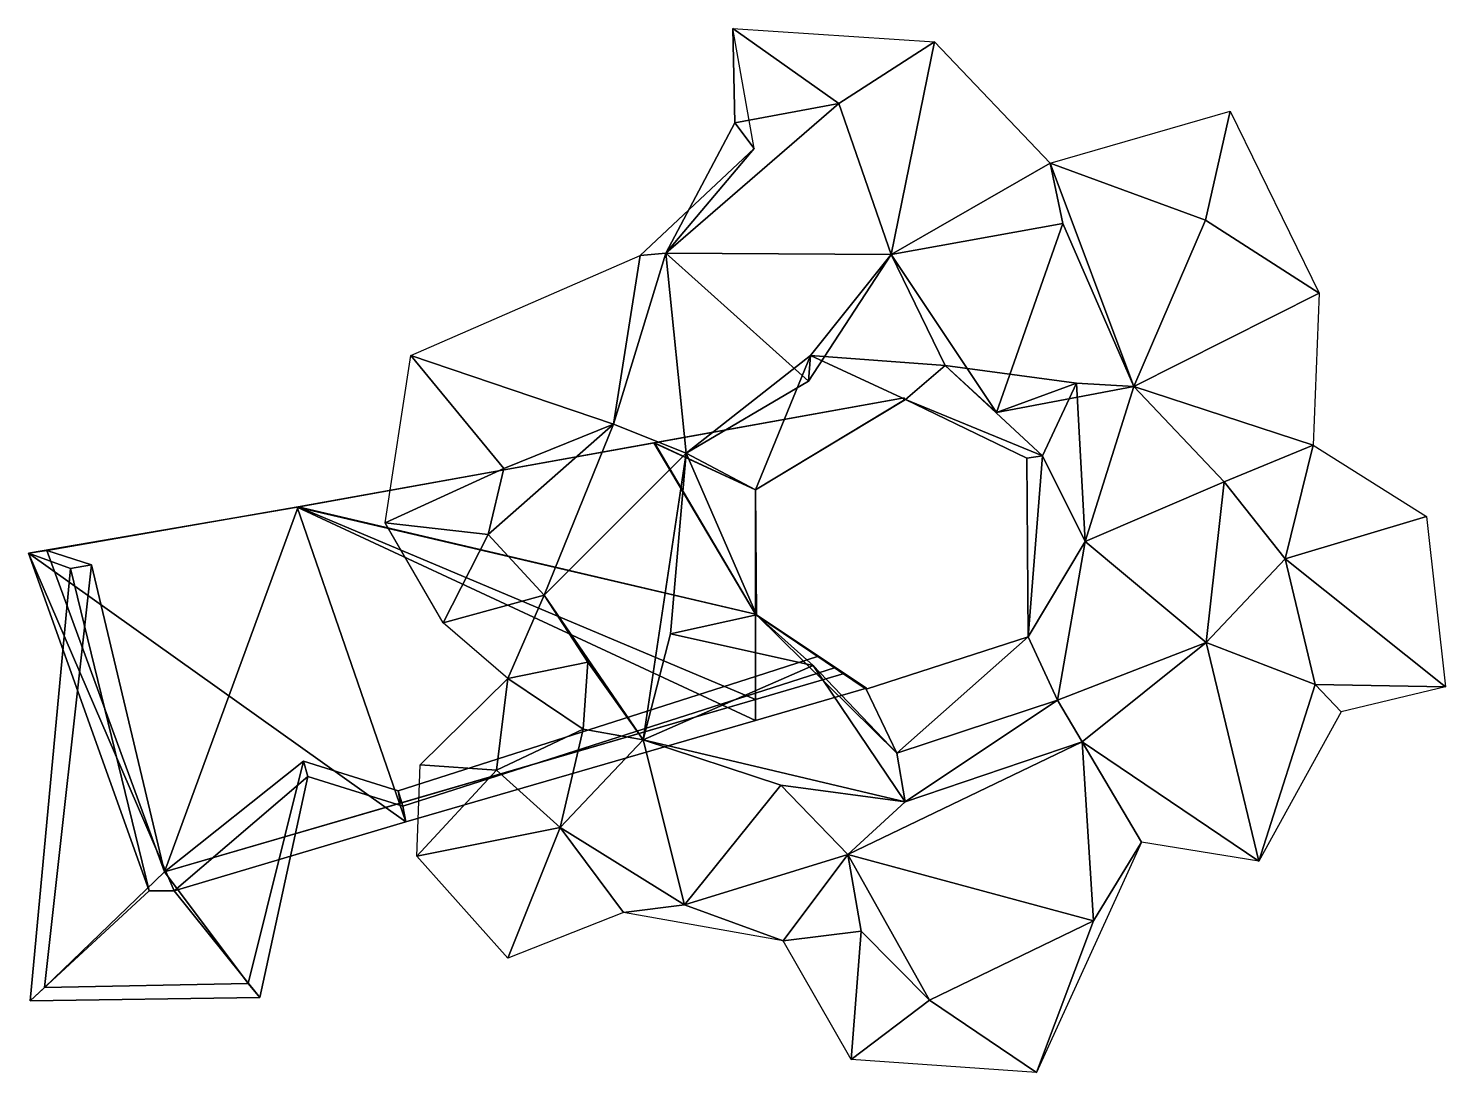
# Model space of a CAD drawing. Header units: millimetres. Extents: x -5141 to -1620, y -3194 to -601.
import ezdxf

# ---------------------------------------------------------------- set-up
doc = ezdxf.new("R2010")
doc.units = ezdxf.units.MM
doc.layers.get('0').update_dxf_attribs({"true_color": 0xc7c7c7})
doc.layers.add('сеть', color=7, linetype='Continuous', true_color=0xc7c7c7)

msp = doc.modelspace()

# ---------------------------------------------------------------- linework, layer by layer
at = {"color": 0}
for points in [[(-3587.342704365858, -1630.284682328072, 924.6775750715651), (-2965.375729754116, -1518.344573962348, 924.6775750715651), (-2965.375729754116, -1518.344573962348, 883.9451859549049), (-3585.317769616375, -1629.983241765304, 883.9451859549049)], [(-3334.977411048595, -1746.828689301322, 924.6775750715651), (-2966.470114378699, -1525.32407281526, 924.6775750715651), (-2965.375729754116, -1518.344573962348, 924.6775750715651), (-3587.342704365858, -1630.284682328072, 924.6775750715651)], [(-3585.317769616375, -1629.983241765304, 883.9451859549049), (-2965.375729754116, -1518.344573962348, 883.9451859549049), (-2966.590690603805, -1525.396418550325, 883.9451859549049), (-3334.977411048595, -1746.828689301322, 883.9451859549049)], [(-2966.590690603805, -1525.396418550325, 883.9451859549049), (-2966.470114378699, -1525.32407281526, 924.6775750715651), (-3334.977411048595, -1746.828689301322, 924.6775750715651), (-3334.977411048595, -1746.828689301322, 883.9451859549049)], [(-2965.375729754116, -1518.344573962348, 924.6775750715651), (-2966.470114378699, -1525.32407281526, 924.6775750715651), (-2966.590690603805, -1525.396418550325, 883.9451859549049), (-2965.375729754116, -1518.344573962348, 883.9451859549049)], [(-3585.317769616375, -1629.983241765304, 883.9451859549049), (-4470.954618023427, -1789.468047355479, 883.9451859549049), (-4473.034992975381, -1789.689435249206, 924.6775750715651), (-3587.342704365858, -1630.284682328072, 924.6775750715651)], [(-4473.034992975381, -1789.689435249206, 924.6775750715651), (-3334.977659659368, -2056.005273505997, 924.6775750715651), (-3587.342704365858, -1630.284682328072, 924.6775750715651)], [(-3585.317769616375, -1629.983241765304, 883.9451859549049), (-3334.977659659368, -2056.005273505997, 883.9451859549049), (-4470.954618023427, -1789.468047355479, 883.9451859549049)], [(-3334.977411048595, -1746.828689301322, 924.6775750715651), (-3587.342704365858, -1630.284682328072, 924.6775750715651), (-3334.977659659368, -2056.005273505997, 924.6775750715651)], [(-3334.977659659368, -2056.005273505997, 883.9451859549049), (-3585.317769616375, -1629.983241765304, 883.9451859549049), (-3334.977411048595, -1746.828689301322, 883.9451859549049)], [(-3334.977659659368, -2056.005273505997, 883.9451859549049), (-3334.977411048595, -1746.828689301322, 883.9451859549049), (-3334.977411048595, -1746.828689301322, 924.6775750715651), (-3334.977659659368, -2056.005273505997, 924.6775750715651)], [(-5141.231140904035, -1904.333807302776, 924.6775750715651), (-4473.034992975381, -1789.689435249206, 924.6775750715651), (-4470.954618023427, -1789.468047355479, 883.9451859549049), (-5095.222236732369, -1897.758425262053, 883.9451859549049)], [(-5141.231140904035, -1904.333807302776, 924.6775750715651), (-4203.533953489571, -2571.329040890437, 924.6775750715651), (-4473.034992975381, -1789.689435249206, 924.6775750715651)], [(-4802.772931195518, -2695.52628191256, 883.9451859549049), (-5095.222236732369, -1897.758425262053, 883.9451859549049), (-4470.954618023427, -1789.468047355479, 883.9451859549049)], [(-4470.954618023427, -1789.468047355479, 883.9451859549049), (-3334.977908270142, -2267.755397686265, 883.9451859549049), (-4802.772931195518, -2695.52628191256, 883.9451859549049)], [(-4203.533953489571, -2571.329040890437, 924.6775750715651), (-3334.977908270142, -2319.674277163602, 924.6775750715651), (-4473.034992975381, -1789.689435249206, 924.6775750715651)], [(-3334.977659659368, -2056.005273505997, 924.6775750715651), (-4473.034992975381, -1789.689435249206, 924.6775750715651), (-3334.977908270142, -2319.674277163602, 924.6775750715651)], [(-3334.977908270142, -2267.755397686265, 883.9451859549049), (-4470.954618023427, -1789.468047355479, 883.9451859549049), (-3334.977659659368, -2056.005273505997, 883.9451859549049)], [(-5036.616721893206, -1942.576732439824, 211.8607655300077), (-5141.231140904035, -1904.333807302776, 924.6775750715651), (-5095.222236732369, -1897.758425262053, 883.9451859549049), (-4984.197637539753, -1933.004471830945, 211.8607655300077)], [(-4802.772931195518, -2695.52628191256, 883.9451859549049), (-4984.197637539753, -1933.004471830945, 211.8607655300077), (-5095.222236732369, -1897.758425262053, 883.9451859549049)], [(-4840.657235291913, -2742.657912336977, 924.6775750715651), (-4779.056955076167, -2742.657912336977, 924.6775750715651), (-5141.231140904035, -1904.333807302776, 924.6775750715651)], [(-4203.533953489571, -2571.329040890437, 924.6775750715651), (-5141.231140904035, -1904.333807302776, 924.6775750715651), (-4779.056955076167, -2742.657912336977, 924.6775750715651)], [(-5141.231140904035, -1904.333807302776, 924.6775750715651), (-5036.616721893206, -1942.576732439824, 211.8607655300077), (-4840.657235291913, -2742.657912336977, 924.6775750715651)], [(-5137.00227164821, -3016.175258867341, 211.8607655300077), (-5036.616721893206, -1942.576732439824, 211.8607655300077), (-4984.197637539753, -1933.004471830945, 211.8607655300077), (-5100.728468142012, -2982.598882252719, 211.8607655300077)], [(-5100.728468142012, -2982.598882252719, 211.8607655300077), (-4984.197637539753, -1933.004471830945, 211.8607655300077), (-4802.772931195518, -2695.52628191256, 883.9451859549049)], [(-4840.657235291913, -2742.657912336977, 924.6775750715651), (-5036.616721893206, -1942.576732439824, 211.8607655300077), (-5137.00227164821, -3016.175258867341, 211.8607655300077)], [(-3334.977908270142, -2319.674277163602, 924.6775750715651), (-3059.229777269906, -2239.779227353637, 924.6775750715651), (-3334.977659659368, -2056.005273505997, 924.6775750715651)], [(-3113.975112630222, -2203.29385607926, 883.9451859549049), (-3334.977908270142, -2267.755397686265, 883.9451859549049), (-3334.977659659368, -2056.005273505997, 883.9451859549049)], [(-3113.975112630222, -2203.29385607926, 883.9451859549049), (-3334.977659659368, -2056.005273505997, 883.9451859549049), (-3334.977659659368, -2056.005273505997, 924.6775750715651), (-3059.229777269906, -2239.779227353637, 924.6775750715651)], [(-3334.977908270142, -2267.755397686265, 883.9451859549049), (-3113.975112630222, -2203.29385607926, 883.9451859549049), (-3178.411295938337, -2160.349825522282, 606.8586588559779), (-3334.977908270142, -2210.410836689872, 628.0829334987573)], [(-3136.019429909118, -2188.602202424176, 594.1160204354437), (-3334.977908270142, -2252.177943845495, 620.9168522603954), (-3334.977908270142, -2210.410836689872, 628.0829334987573), (-3178.411295938337, -2160.349825522282, 606.8586588559779)], [(-3136.019429909118, -2188.602202424176, 594.1160204354437), (-3178.411295938337, -2160.349825522282, 606.8586588559779), (-3113.975112630222, -2203.29385607926, 883.9451859549049), (-3059.229777269906, -2239.779227353637, 924.6775750715651)], [(-4222.026617259429, -2494.038686153563, 748.3319246755489), (-4216.952471373987, -2525.007632976587, 883.9451859549049), (-3334.977908270142, -2267.755397686265, 883.9451859549049), (-3334.977908270142, -2210.410836689872, 628.0829334987573)], [(-3334.977908270142, -2252.177943845495, 620.9168522603954), (-4211.012911386278, -2532.108453886927, 738.9237471771248), (-4222.026617259429, -2494.038686153563, 748.3319246755489), (-3334.977908270142, -2210.410836689872, 628.0829334987573)], [(-3059.229777269906, -2239.779227353637, 924.6775750715651), (-3334.977908270142, -2319.674277163602, 924.6775750715651), (-3334.977908270142, -2252.177943845495, 620.9168522603954), (-3136.019429909118, -2188.602202424176, 594.1160204354437)], [(-3334.977908270142, -2319.674277163602, 924.6775750715651), (-4203.533953489571, -2571.329040890437, 924.6775750715651), (-4211.012911386278, -2532.108453886927, 738.9237471771248), (-3334.977908270142, -2252.177943845495, 620.9168522603954)], [(-4216.952471373987, -2525.007632976587, 883.9451859549049), (-4802.772931195518, -2695.52628191256, 883.9451859549049), (-3334.977908270142, -2267.755397686265, 883.9451859549049)], [(-4802.772931195518, -2695.52628191256, 883.9451859549049), (-4457.30389767664, -2420.874524423094, 221.9517525176216), (-4595.100396615452, -2972.501804301156, 211.8607655300077)], [(-4222.026617259429, -2494.038686153563, 748.3319246755489), (-4457.30389767664, -2420.874524423094, 221.9517525176216), (-4802.772931195518, -2695.52628191256, 883.9451859549049), (-4216.952471373987, -2525.007632976587, 883.9451859549049)], [(-4446.532090086023, -2458.838632577754, 211.8607655300077), (-4566.454966080784, -3007.486312336412, 211.8607655300077), (-4595.100396615452, -2972.501804301156, 211.8607655300077), (-4457.30389767664, -2420.874524423094, 221.9517525176216)], [(-4211.012911386278, -2532.108453886927, 738.9237471771248), (-4446.532090086023, -2458.838632577754, 211.8607655300077), (-4457.30389767664, -2420.874524423094, 221.9517525176216), (-4222.026617259429, -2494.038686153563, 748.3319246755489)], [(-4566.454966080784, -3007.486312336412, 211.8607655300077), (-4446.532090086023, -2458.838632577754, 211.8607655300077), (-4779.056955076167, -2742.657912336977, 924.6775750715651)], [(-4779.056955076167, -2742.657912336977, 924.6775750715651), (-4446.532090086023, -2458.838632577754, 211.8607655300077), (-4211.012911386278, -2532.108453886927, 738.9237471771248), (-4203.533953489571, -2571.329040890437, 924.6775750715651)], [(-4802.772931195518, -2695.52628191256, 883.9451859549049), (-4595.100396615452, -2972.501804301156, 211.8607655300077), (-5100.728468142012, -2982.598882252719, 211.8607655300077)], [(-5137.00227164821, -3016.175258867341, 211.8607655300077), (-4566.454966080784, -3007.486312336412, 211.8607655300077), (-4779.056955076167, -2742.657912336977, 924.6775750715651), (-4840.657235291913, -2742.657912336977, 924.6775750715651)], [(-4566.454966080784, -3007.486312336412, 211.8607655300077), (-5137.00227164821, -3016.175258867341, 211.8607655300077), (-5100.728468142012, -2982.598882252719, 211.8607655300077), (-4595.100396615452, -2972.501804301156, 211.8607655300077)]]:
    msp.add_3dface(points, dxfattribs=at)
at = {"layer": 'сеть', "color": 1}
for points in [[(-3127.826710481931, -787.559172161295, 2699.415414402464), (-3390.959585006662, -601.1247101219319, 2961.02728821543), (-2889.659329823746, -634.7697033100171, 2961.02728821543)], [(-3390.959585006662, -601.1247101219319, 2961.02728821543), (-3127.826710481931, -787.559172161295, 2699.415414402464), (-3386.076372195203, -835.9119787047366, 2837.266359100655)], [(-3337.681053209507, -899.1692497253084, 2961.02728821543), (-3390.959585006662, -601.1247101219319, 2961.02728821543), (-3386.076372195203, -835.9119787047366, 2837.266359100655)], [(-2889.659329823746, -634.7697033100171, 2961.02728821543), (-2997.318236365841, -1162.768393755583, 2593.833402261496), (-3127.826710481931, -787.559172161295, 2699.415414402464)], [(-2889.659329823746, -634.7697033100171, 2961.02728821543), (-2602.369692278395, -935.8895581805632, 2961.027039604656), (-2997.318236365841, -1162.768393755583, 2593.833402261496)], [(-3127.826710481931, -787.559172161295, 2699.415414402464), (-3557.764486209329, -1159.126743146569, 2738.567882054059), (-3386.076372195203, -835.9119787047366, 2837.266359100655)], [(-3127.826710481931, -787.559172161295, 2699.415414402464), (-2997.318236365841, -1162.768393755583, 2593.833402261496), (-3557.764486209329, -1159.126743146569, 2738.567882054059)], [(-2155.494064558088, -806.4486187255275, 2961.02728821543), (-2217.038407349815, -1077.788632102305, 2779.997127168608), (-2602.369692278395, -935.8895581805632, 2961.027039604656)], [(-2217.038407349815, -1077.788632102305, 2779.997127168608), (-2155.494064558088, -806.4486187255275, 2961.02728821543), (-1934.195173487028, -1258.875352100079, 2961.027039604656)], [(-3386.076372195203, -835.9119787047366, 2837.266359100655), (-3557.764486209329, -1159.126743146569, 2738.567882054059), (-3337.681053209507, -899.1692497253084, 2961.02728821543)], [(-3557.764486209329, -1159.126743146569, 2738.567882054059), (-3620.808946407856, -1165.313297937668, 2961.02728821543), (-3337.681053209507, -899.1692497253084, 2961.02728821543)], [(-2997.318236365841, -1162.768393755583, 2593.833402261496), (-2602.369692278395, -935.8895581805632, 2961.027039604656), (-2570.706126954444, -1085.381950954783, 2635.126160061438)], [(-2602.369692278395, -935.8895581805632, 2961.027039604656), (-2394.957204567321, -1490.533605488656, 2608.712259828963), (-2570.706126954444, -1085.381950954783, 2635.126160061438)], [(-2217.038407349815, -1077.788632102305, 2779.997127168608), (-2394.957204567321, -1490.533605488656, 2608.712259828963), (-2602.369692278395, -935.8895581805632, 2961.027039604656)], [(-2735.56540024435, -1554.652561449891, 2340.996991528608), (-2997.318236365841, -1162.768393755583, 2593.833402261496), (-2570.706126954444, -1085.381950954783, 2635.126160061438)], [(-2394.957204567321, -1490.533605488656, 2608.712259828963), (-2735.56540024435, -1554.652561449891, 2340.996991528608), (-2570.706126954444, -1085.381950954783, 2635.126160061438)], [(-1934.195173487028, -1258.875352100079, 2961.027039604656), (-2394.957204567321, -1490.533605488656, 2608.712259828963), (-2217.038407349815, -1077.788632102305, 2779.997127168608)], [(-3557.764486209329, -1159.126743146569, 2738.567882054059), (-3687.29890331517, -1584.285225365797, 2676.944978257932), (-3620.808946407856, -1165.313297937668, 2961.02728821543)], [(-3507.102085580843, -1656.347544148483, 2228.247033568477), (-3687.29890331517, -1584.285225365797, 2676.944978257932), (-3557.764486209329, -1159.126743146569, 2738.567882054059)], [(-3557.764486209329, -1159.126743146569, 2738.567882054059), (-2997.318236365841, -1162.768393755583, 2593.833402261496), (-3203.184365066259, -1476.955230876933, 2358.492477486291)], [(-3203.184365066259, -1476.955230876933, 2358.492477486291), (-3507.102085580843, -1656.347544148483, 2228.247033568477), (-3557.764486209329, -1159.126743146569, 2738.567882054059)], [(-3687.29890331517, -1584.285225365797, 2676.944978257932), (-4191.359483915335, -1413.400124149808, 2961.027536826203), (-3620.808946407856, -1165.313297937668, 2961.02728821543)], [(-3198.123644162581, -1413.3169638461, 1820.355688311548), (-3203.184365066259, -1476.955230876933, 2358.492477486291), (-2997.318236365841, -1162.768393755583, 2593.833402261496)], [(-2863.21112130454, -1438.428392236643, 1937.230223308056), (-3198.123644162581, -1413.3169638461, 1820.355688311548), (-2997.318236365841, -1162.768393755583, 2593.833402261496)], [(-2863.21112130454, -1438.428392236643, 1937.230223308056), (-2997.318236365841, -1162.768393755583, 2593.833402261496), (-2735.56540024435, -1554.652561449891, 2340.996991528608)], [(-1934.195173487028, -1258.875352100079, 2961.027039604656), (-1949.019336684344, -1636.304419290208, 2961.02728821543), (-2394.957204567321, -1490.533605488656, 2608.712259828963)], [(-3959.569466816847, -1693.690746896534, 2859.66494673167), (-4254.404441335409, -1828.608830300723, 2961.027039604656), (-4191.359483915335, -1413.400124149808, 2961.027536826203)], [(-4191.359483915335, -1413.400124149808, 2961.027536826203), (-3687.29890331517, -1584.285225365797, 2676.944978257932), (-3959.569466816847, -1693.690746896534, 2859.66494673167)], [(-3334.682558671322, -1746.995382824899, 917.1280738679006), (-3507.102085580843, -1656.347544148483, 2228.247033568477), (-3198.123644162581, -1413.3169638461, 1820.355688311548)], [(-3198.123644162581, -1413.3169638461, 1820.355688311548), (-3507.102085580843, -1656.347544148483, 2228.247033568477), (-3203.184365066259, -1476.955230876933, 2358.492477486291)], [(-3198.123644162581, -1413.3169638461, 1820.355688311548), (-2962.080642563247, -1522.315882456913, 922.41708161427), (-3334.682558671322, -1746.995382824899, 917.1280738679006)], [(-2962.080642563247, -1522.315882456913, 922.41708161427), (-3198.123644162581, -1413.3169638461, 1820.355688311548), (-2863.21112130454, -1438.428392236643, 1937.230223308056)], [(-2962.080642563247, -1522.315882456913, 922.41708161427), (-2863.21112130454, -1438.428392236643, 1937.230223308056), (-2621.724538210464, -1662.538573933502, 1596.962500085224)], [(-2537.052183778515, -1482.075121144685, 2030.692957466486), (-2863.21112130454, -1438.428392236643, 1937.230223308056), (-2735.56540024435, -1554.652561449891, 2340.996991528608)], [(-2863.21112130454, -1438.428392236643, 1937.230223308056), (-2537.052183778515, -1482.075121144685, 2030.692957466486), (-2621.724538210464, -1662.538573933502, 1596.962500085224)], [(-2537.052183778515, -1482.075121144685, 2030.692957466486), (-2735.56540024435, -1554.652561449891, 2340.996991528608), (-2394.957204567321, -1490.533605488656, 2608.712259828963)], [(-2621.724538210464, -1662.538573933502, 1596.962500085224), (-2537.052183778515, -1482.075121144685, 2030.692957466486), (-2515.697264174306, -1875.214027412429, 2222.842981186709)], [(-2515.697264174306, -1875.214027412429, 2222.842981186709), (-2537.052183778515, -1482.075121144685, 2030.692957466486), (-2394.957204567321, -1490.533605488656, 2608.712259828963)], [(-2515.697264174306, -1875.214027412429, 2222.842981186709), (-2394.957204567321, -1490.533605488656, 2608.712259828963), (-2170.194170979469, -1726.782332502993, 2462.928145351033)], [(-2170.194170979469, -1726.782332502993, 2462.928145351033), (-2394.957204567321, -1490.533605488656, 2608.712259828963), (-1949.019336684344, -1636.304419290208, 2961.02728821543)], [(-3334.682558671322, -1746.995382824899, 917.1280738679006), (-2962.080642563247, -1522.315882456913, 922.41708161427), (-2962.056278707451, -1522.670898641353, 211.8606412246206), (-3334.977659659368, -1746.828689301322, 211.8606412246061)], [(-2962.080642563247, -1522.315882456913, 922.41708161427), (-2621.724538210464, -1662.538573933502, 1596.962500085224), (-2660.759661577006, -1668.210628729014, 659.9287305196228)], [(-2962.080642563247, -1522.315882456913, 922.41708161427), (-2660.759661577006, -1668.210628729014, 659.9287305196228), (-2660.951091872537, -1668.362032690025, 211.8606412246206), (-2962.056278707451, -1522.670898641353, 211.8606412246206)], [(-3959.569466816847, -1693.690746896534, 2859.66494673167), (-3687.29890331517, -1584.285225365797, 2676.944978257932), (-3999.052586797086, -1857.921532151241, 2734.725602550898)], [(-3687.29890331517, -1584.285225365797, 2676.944978257932), (-3859.319907154902, -2008.461073503094, 2556.023930007901), (-3999.052586797086, -1857.921532151241, 2734.725602550898)], [(-3507.102085580843, -1656.347544148483, 2228.247033568477), (-3859.319907154902, -2008.461073503094, 2556.023930007901), (-3687.29890331517, -1584.285225365797, 2676.944978257932)], [(-2170.194170979469, -1726.782332502993, 2462.928145351033), (-1949.019336684344, -1636.304419290208, 2961.02728821543), (-2018.629358798043, -1918.101499018455, 2759.256524785511)], [(-2018.629358798043, -1918.101499018455, 2759.256524785511), (-1949.019336684344, -1636.304419290208, 2961.02728821543), (-1667.994690629104, -1813.518404965077, 2961.027039604656)], [(-3507.102085580843, -1656.347544148483, 2228.247033568477), (-3613.657657510512, -2368.120561357849, 2408.354848645921), (-3859.319907154902, -2008.461073503094, 2556.023930007901)], [(-3545.938817550198, -2104.964317420416, 2053.282478171486), (-3613.657657510512, -2368.120561357849, 2408.354848645921), (-3507.102085580843, -1656.347544148483, 2228.247033568477)], [(-3507.102085580843, -1656.347544148483, 2228.247033568477), (-3332.435614501179, -2057.699431621448, 1554.739689381927), (-3545.938817550198, -2104.964317420416, 2053.282478171486)], [(-3332.435614501179, -2057.699431621448, 1554.739689381927), (-3507.102085580843, -1656.347544148483, 2228.247033568477), (-3334.682558671322, -1746.995382824899, 917.1280738679006)], [(-2660.759661577006, -1668.210628729014, 659.9287305196228), (-2657.033234694257, -2112.145936832117, 1492.38599421734), (-2657.033234694257, -2112.145936832117, 211.8606412246206), (-2660.951091872537, -1668.362032690025, 211.8606412246206)], [(-2660.759661577006, -1668.210628729014, 659.9287305196228), (-2621.724538210464, -1662.538573933502, 1596.962500085224), (-2657.033234694257, -2112.145936832117, 1492.38599421734)], [(-2621.724538210464, -1662.538573933502, 1596.962500085224), (-2515.697264174306, -1875.214027412429, 2222.842981186709), (-2657.033234694257, -2112.145936832117, 1492.38599421734)], [(-3999.052586797086, -1857.921532151241, 2734.725602550898), (-4254.404441335409, -1828.608830300723, 2961.027039604656), (-3959.569466816847, -1693.690746896534, 2859.66494673167)], [(-3334.574910206432, -2056.65514206771, 707.1435834004412), (-3334.682558671322, -1746.995382824899, 917.1280738679006), (-3334.977659659368, -1746.828689301322, 211.8606412246061), (-3334.846890392551, -2056.216219747241, 211.8606412246206)], [(-3334.574910206432, -2056.65514206771, 707.1435834004412), (-3332.435614501179, -2057.699431621448, 1554.739689381927), (-3334.682558671322, -1746.995382824899, 917.1280738679006)], [(-2515.697264174306, -1875.214027412429, 2222.842981186709), (-2170.194170979469, -1726.782332502993, 2462.928145351033), (-2215.164130729024, -2126.020904096526, 2586.348726317)], [(-2018.629358798043, -1918.101499018455, 2759.256524785511), (-2215.164130729024, -2126.020904096526, 2586.348726317), (-2170.194170979469, -1726.782332502993, 2462.928145351033)], [(-4111.04900550299, -2077.237130777365, 2961.027536826203), (-4254.404441335409, -1828.608830300723, 2961.027039604656), (-3999.052586797086, -1857.921532151241, 2734.725602550898)], [(-2018.629358798043, -1918.101499018455, 2759.256524785511), (-1667.994690629104, -1813.518404965077, 2961.027039604656), (-1620.024247455178, -2235.857143792208, 2961.02728821543)], [(-4111.04900550299, -2077.237130777365, 2961.027536826203), (-3999.052586797086, -1857.921532151241, 2734.725602550898), (-3859.319907154902, -2008.461073503094, 2556.023930007901)], [(-2515.697264174306, -1875.214027412429, 2222.842981186709), (-2584.138069820624, -2269.137176364917, 2053.49155983193), (-2657.033234694257, -2112.145936832117, 1492.38599421734)], [(-2584.138069820624, -2269.137176364917, 2053.49155983193), (-2515.697264174306, -1875.214027412429, 2222.842981186709), (-2215.164130729024, -2126.020904096526, 2586.348726317)], [(-1944.577407995701, -2230.531403804066, 2747.811479220481), (-2215.164130729024, -2126.020904096526, 2586.348726317), (-2018.629358798043, -1918.101499018455, 2759.256524785511)], [(-2018.629358798043, -1918.101499018455, 2759.256524785511), (-1620.024247455178, -2235.857143792208, 2961.02728821543), (-1944.577407995701, -2230.531403804066, 2747.811479220481)], [(-3949.69539272904, -2215.562300525849, 2961.027039604656), (-4111.04900550299, -2077.237130777365, 2961.027536826203), (-3859.319907154902, -2008.461073503094, 2556.023930007901)], [(-3751.060605595005, -2174.915433515243, 2709.260898251329), (-3949.69539272904, -2215.562300525849, 2961.027039604656), (-3859.319907154902, -2008.461073503094, 2556.023930007901)], [(-3859.319907154902, -2008.461073503094, 2556.023930007901), (-3613.657657510512, -2368.120561357849, 2408.354848645921), (-3751.060605595005, -2174.915433515243, 2709.260898251329)], [(-3545.938817550198, -2104.964317420416, 2053.282478171486), (-3332.435614501179, -2057.699431621448, 1554.739689381927), (-3191.791527763647, -2182.885397689449, 2076.916412735611)], [(-3059.989780404242, -2241.97520631523, 928.5628642385277), (-3334.574910206432, -2056.65514206771, 707.1435834004412), (-3334.846890392551, -2056.216219747241, 211.8606412246206), (-3059.938566584919, -2241.827780126594, 211.8606412246206)], [(-3059.989780404242, -2241.97520631523, 928.5628642385277), (-3332.435614501179, -2057.699431621448, 1554.739689381927), (-3334.574910206432, -2056.65514206771, 707.1435834004412)], [(-3191.791527763647, -2182.885397689449, 2076.916412735611), (-3332.435614501179, -2057.699431621448, 1554.739689381927), (-2983.143195897917, -2401.110216547206, 1854.050527959704)], [(-3332.435614501179, -2057.699431621448, 1554.739689381927), (-3059.989780404242, -2241.97520631523, 928.5628642385277), (-2983.143195897917, -2401.110216547206, 1854.050527959704)], [(-3191.791527763647, -2182.885397689449, 2076.916412735611), (-3613.657657510512, -2368.120561357849, 2408.354848645921), (-3545.938817550198, -2104.964317420416, 2053.282478171486)], [(-2657.033234694257, -2112.145936832117, 1492.38599421734), (-2983.143195897917, -2401.110216547206, 1854.050527959704), (-3059.989780404242, -2241.97520631523, 928.5628642385277)], [(-2657.033234694257, -2112.145936832117, 1492.38599421734), (-3059.989780404242, -2241.97520631523, 928.5628642385277), (-3059.938566584919, -2241.827780126594, 211.8606412246206), (-2657.033234694257, -2112.145936832117, 211.8606412246206)], [(-2657.033234694257, -2112.145936832117, 1492.38599421734), (-2584.138069820624, -2269.137176364917, 2053.49155983193), (-2983.143195897917, -2401.110216547206, 1854.050527959704)], [(-2584.138069820624, -2269.137176364917, 2053.49155983193), (-2215.164130729024, -2126.020904096526, 2586.348726317), (-2522.77446706117, -2372.59580389013, 2454.14497533698)], [(-2522.77446706117, -2372.59580389013, 2454.14497533698), (-2215.164130729024, -2126.020904096526, 2586.348726317), (-2084.482126293089, -2669.353285519526, 2961.02728821543)], [(-2215.164130729024, -2126.020904096526, 2586.348726317), (-1944.577407995701, -2230.531403804066, 2747.811479220481), (-2084.482126293089, -2669.353285519526, 2961.02728821543)], [(-3762.858429847514, -2341.306646390945, 2697.619201564526), (-3949.69539272904, -2215.562300525849, 2961.027039604656), (-3751.060605595005, -2174.915433515243, 2709.260898251329)], [(-3613.657657510512, -2368.120561357849, 2408.354848645921), (-3762.858429847514, -2341.306646390945, 2697.619201564526), (-3751.060605595005, -2174.915433515243, 2709.260898251329)], [(-3191.791527763647, -2182.885397689449, 2076.916412735611), (-2962.545296098763, -2521.989000965757, 2296.649553155689), (-3613.657657510512, -2368.120561357849, 2408.354848645921)], [(-2983.143195897917, -2401.110216547206, 1854.050527959704), (-2962.545296098763, -2521.989000965757, 2296.649553155689), (-3191.791527763647, -2182.885397689449, 2076.916412735611)], [(-3978.215523433904, -2442.730643346513, 2758.366000995131), (-4168.151170995301, -2430.145717385364, 2961.027039604656), (-3949.69539272904, -2215.562300525849, 2961.027039604656)], [(-3978.215523433904, -2442.730643346513, 2758.366000995131), (-3949.69539272904, -2215.562300525849, 2961.027039604656), (-3762.858429847514, -2341.306646390945, 2697.619201564526)], [(-1944.577407995701, -2230.531403804066, 2747.811479220481), (-1879.378735445515, -2298.407117162408, 2961.02728821543), (-2084.482126293089, -2669.353285519526, 2961.02728821543)], [(-1944.577407995701, -2230.531403804066, 2747.811479220481), (-1620.024247455178, -2235.857143792208, 2961.02728821543), (-1879.378735445515, -2298.407117162408, 2961.02728821543)], [(-2584.138069820624, -2269.137176364917, 2053.49155983193), (-2962.545296098763, -2521.989000965757, 2296.649553155689), (-2983.143195897917, -2401.110216547206, 1854.050527959704)], [(-2962.545296098763, -2521.989000965757, 2296.649553155689), (-2584.138069820624, -2269.137176364917, 2053.49155983193), (-2522.77446706117, -2372.59580389013, 2454.14497533698)], [(-3820.27160741737, -2585.116994384151, 2646.195306137062), (-3978.215523433904, -2442.730643346513, 2758.366000995131), (-3762.858429847514, -2341.306646390945, 2697.619201564526)], [(-3613.657657510512, -2368.120561357849, 2408.354848645921), (-3820.27160741737, -2585.116994384151, 2646.195306137062), (-3762.858429847514, -2341.306646390945, 2697.619201564526)], [(-3820.27160741737, -2585.116994384151, 2646.195306137062), (-3613.657657510512, -2368.120561357849, 2408.354848645921), (-3510.912542905006, -2777.141469663798, 2675.321798518291)], [(-3510.912542905006, -2777.141469663798, 2675.321798518291), (-3613.657657510512, -2368.120561357849, 2408.354848645921), (-3271.707212267806, -2480.232584073391, 2536.552485623098)], [(-2962.545296098763, -2521.989000965757, 2296.649553155689), (-3271.707212267806, -2480.232584073391, 2536.552485623098), (-3613.657657510512, -2368.120561357849, 2408.354848645921)], [(-2962.545296098763, -2521.989000965757, 2296.649553155689), (-2522.77446706117, -2372.59580389013, 2454.14497533698), (-3105.040538655158, -2652.806001051656, 2673.761765915099)], [(-3105.040538655158, -2652.806001051656, 2673.761765915099), (-2522.77446706117, -2372.59580389013, 2454.14497533698), (-2495.310434921782, -2817.476578764537, 2722.573507946269), (-2495.311429364875, -2817.476330153764, 2722.574005167816)], [(-2084.482126293089, -2669.353285519526, 2961.02728821543), (-2376.050852470497, -2621.644878100781, 2961.027536826203), (-2522.77446706117, -2372.59580389013, 2454.14497533698)], [(-2376.050852470497, -2621.644878100781, 2961.027536826203), (-2495.310434921782, -2817.476578764537, 2722.573507946269), (-2522.77446706117, -2372.59580389013, 2454.14497533698)], [(-4176.05376164991, -2656.80490534207, 2961.027039604656), (-4168.151170995301, -2430.145717385364, 2961.027039604656), (-3978.215523433904, -2442.730643346513, 2758.366000995131)], [(-3978.215523433904, -2442.730643346513, 2758.366000995131), (-3820.27160741737, -2585.116994384151, 2646.195306137062), (-4176.05376164991, -2656.80490534207, 2961.027039604656)], [(-3271.707212267806, -2480.232584073391, 2536.552485623098), (-3105.040538655158, -2652.806001051656, 2673.761765915099), (-3510.912542905006, -2777.141469663798, 2675.321798518291)], [(-2962.545296098763, -2521.989000965757, 2296.649553155689), (-3105.040538655158, -2652.806001051656, 2673.761765915099), (-3271.707212267806, -2480.232584073391, 2536.552485623098)], [(-3820.27160741737, -2585.116994384151, 2646.195306137062), (-3949.749341266872, -2910.148233441955, 2961.02728821543), (-4176.05376164991, -2656.80490534207, 2961.027039604656)], [(-3662.445781518208, -2796.728518058239, 2961.027039604656), (-3949.749341266872, -2910.148233441955, 2961.02728821543), (-3820.27160741737, -2585.116994384151, 2646.195306137062)], [(-3820.27160741737, -2585.116994384151, 2646.195306137062), (-3510.912542905006, -2777.141469663798, 2675.321798518291), (-3662.445781518208, -2796.728518058239, 2961.027039604656)], [(-2376.050852470497, -2621.644878100781, 2961.027536826203), (-2636.522348665798, -3194.208914262166, 2961.027039604656), (-2495.310434921782, -2817.476578764537, 2722.573507946269)], [(-3105.040538655158, -2652.806001051656, 2673.761765915099), (-3265.534952596179, -2866.577206514418, 2961.027039604656), (-3510.912542905006, -2777.141469663798, 2675.321798518291)], [(-3072.005636305039, -2842.746869439295, 2856.775840933789), (-3265.534952596179, -2866.577206514418, 2961.027039604656), (-3105.040538655158, -2652.806001051656, 2673.761765915099)], [(-3105.040538655158, -2652.806001051656, 2673.761765915099), (-2902.144065643207, -3014.462827860044, 2771.10382258193), (-3072.005636305039, -2842.746869439295, 2856.775840933789)], [(-2902.144065643207, -3014.462827860044, 2771.10382258193), (-3105.040538655158, -2652.806001051656, 2673.761765915099), (-2495.311429364875, -2817.476330153764, 2722.574005167816)], [(-3510.912542905006, -2777.141469663798, 2675.321798518291), (-3265.534952596179, -2866.577206514418, 2961.027039604656), (-3662.445781518208, -2796.728518058239, 2961.027039604656)], [(-3097.36070325353, -3161.680183446724, 2961.027039604656), (-3265.534952596179, -2866.577206514418, 2961.027039604656), (-3072.005636305039, -2842.746869439295, 2856.775840933789)], [(-2902.144065643207, -3014.462827860044, 2771.10382258193), (-3097.36070325353, -3161.680183446724, 2961.027039604656), (-3072.005636305039, -2842.746869439295, 2856.775840933789)], [(-2495.310434921782, -2817.476578764537, 2722.573507946269), (-2636.522348665798, -3194.208914262166, 2961.027039604656), (-2902.144065643207, -3014.462827860044, 2771.10382258193), (-2495.311429364875, -2817.476330153764, 2722.574005167816)], [(-2902.144065643207, -3014.462827860044, 2771.10382258193), (-2636.522348665798, -3194.208914262166, 2961.027039604656), (-3097.36070325353, -3161.680183446724, 2961.027039604656)]]:
    msp.add_3dface(points, dxfattribs=at)

doc.saveas('drawing.dxf')
